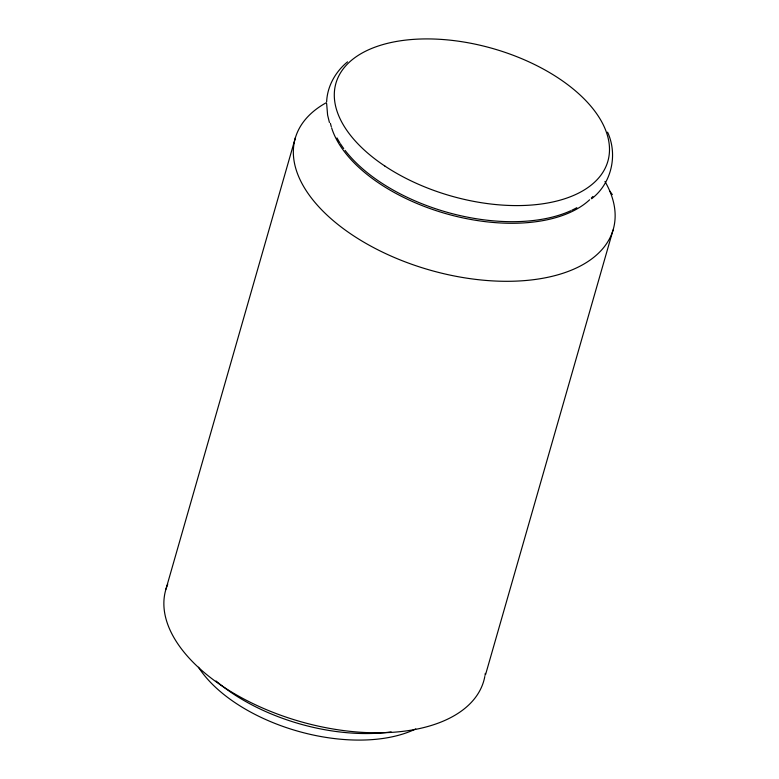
<?xml version="1.0" encoding="UTF-8"?>
<svg xmlns="http://www.w3.org/2000/svg" width="779" height="779" viewBox="0 0 779 779"><rect width="100%" height="100%" fill="white"/><g stroke="black" fill="none" stroke-linecap="round" stroke-linejoin="round"><path stroke-width="1.17" d="M326.635 101.922C327.248 86.265 335.525 71.649 347.551 61.843M165.946 589.187L295.416 137.659M485.599 674.507L613.054 230.039M591.631 198.762C611.583 183.513 618.078 154.797 607.571 132.167M609.821 191.147L612.343 194.594M329.429 122.498L327.608 115.078L326.644 103.549M604.962 181.439A165.401 89.595 16 0 1 430.806 270.342A165.401 89.595 16 0 1 326.128 102.789M484.811 676.493A165.401 89.595 16 0 1 298.961 721.179A165.401 89.595 16 0 1 167.719 584.269M485.288 673.387A165.401 89.595 16 0 1 484.996 675.471M592.887 196.444A141.447 76.624 16 0 1 591.3 198.139M589.615 199.784A141.447 76.624 16 0 1 447.604 214.128A141.447 76.624 16 0 1 331.65 127.922M331.309 126.763A141.447 76.624 16 0 1 330.423 123.335M576.84 207.681A141.447 76.624 16 0 1 571.815 210.252M570.773 210.739A141.447 76.624 16 0 1 345.058 150.347M343.724 148.565A141.447 76.624 16 0 1 340.404 143.735M339.8 142.771A141.447 76.624 16 0 1 337.005 137.922M415.752 728.93A132.216 71.629 16 0 1 198.479 667.223M391.136 731.89A142.693 77.296 16 0 1 216.046 680.973M384.875 166.054A141.447 76.624 16 0 0 607.717 161.75A141.447 76.624 16 0 0 423.104 38.95A141.447 76.624 16 0 0 384.875 166.054"/></g></svg>
